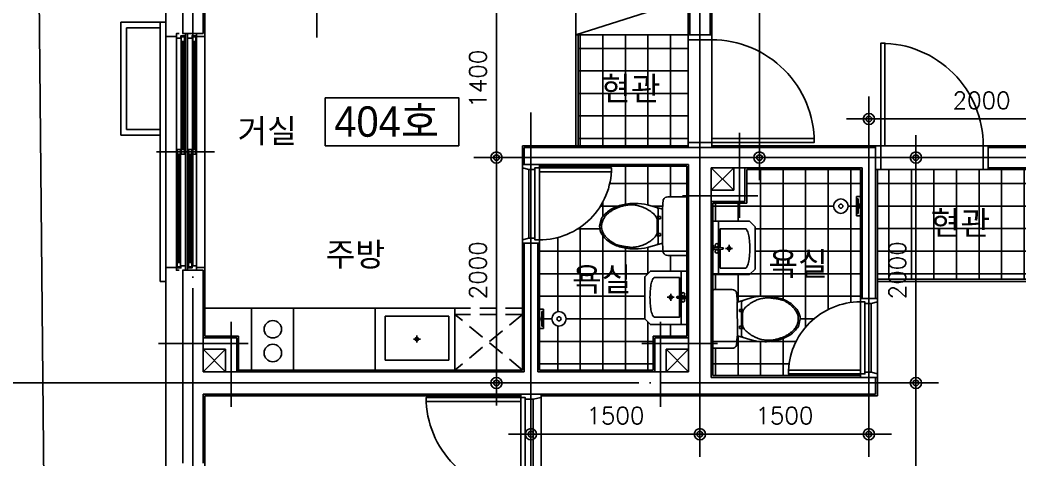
# Model space of a CAD drawing. Header units: millimetres. Extents: x 5537433 to 5830173, y -900794 to -778623.
# Drawn here: x 5626405 to 5635273, y -820629 to -816733 of the extents above; entities that cross this region are included whole.
import ezdxf

# ---------------------------------------------------------------- set-up
doc = ezdxf.new("R2010")
doc.units = ezdxf.units.MM
doc.header["$LTSCALE"] = 100
doc.linetypes.add('CEN', pattern=[62, 60, -1, 0, -1])
doc.linetypes.add('HID', pattern=[2.3, 1.5, -0.8])
doc.layers.get('0').update_dxf_attribs({"linetype": 'CONTINUOUS'})
doc.layers.get('DEFPOINTS').update_dxf_attribs({"linetype": 'CONTINUOUS'})
for name, color, linetype in [('181', 181, 'CONTINUOUS'), ('60', 60, 'CONTINUOUS'), ('9', 9, 'CONTINUOUS'), ('CEN', 1, 'CEN'), ('COL', 2, 'CONTINUOUS'), ('DIM', 7, 'CONTINUOUS'), ('ETC', 6, 'CONTINUOUS'), ('FIN', 9, 'CONTINUOUS'), ('FUR', 181, 'CONTINUOUS'), ('HAT', 8, 'CONTINUOUS'), ('WID', 4, 'CONTINUOUS')]:
    doc.layers.add(name, color=color, linetype=linetype)
doc.styles.add('2', font='')
doc.styles.add('GHS', font='ROMANS.shx', dxfattribs={"bigfont": 'GHS.shx'})
doc.styles.get('2').set_extended_font_data('HYtbrB')
doc.dimstyles.get("Standard").update_dxf_attribs({"dimtxt": 0.18, "dimasz": 0.18, "dimexe": 0.18, "dimexo": 0.0625, "dimgap": 0.09, "dimtad": 0, "dimtih": 1, "dimtoh": 1, "dimdec": 4, "dimzin": 0, "dimdsep": 46, "dimtxsty": 'STANDARD', "dimcen": 0.09, "dimadec": 0, "dimazin": 0, "dimtfac": 1, "dimtdec": 4, "dimtofl": 0, "dimtmove": 0, "dimatfit": 3, "dimfxl": 1, "dimtolj": 1, "dimtzin": 0, "dimarcsym": 0})

# ---------------------------------------------------------------- blocks, each defined once
blk = doc.blocks.new('to-la-001-D-P')
at = {"color": 0}
for p, q in [((475, -50), (0, -50)), ((57.7, -288.2), (57.7, -65.8)), ((57.7, -65.8), (225.3, -65.8)), ((201.7, -144.1), (263.7, -144.1)), ((232.1, -175.3), (232.1, -113.2))]:
    blk.add_line(p, q, dxfattribs=at)
blk.add_lwpolyline([(425, -375), (475, -325), (475, 0), (0, 0), (0, -325), (50, -375)], close=True, dxfattribs=at)
for points in [[(240.5, -65.8), (407.7, -65.8), (407.7, -288.2, -0.272815), (401, -299.5, -0.070145), (356.4, -316.6, -0.03268), (304.8, -324.9, -0.023671), (232.7, -328.3, -0.023671), (160.6, -324.9, -0.03268), (108.9, -316.6, -0.070145), (64.3, -299.5, -0.272815), (57.7, -288.2, -0.272815)], [(224, -17.1), (226.7, -86.7, 1), (239, -86.7), (241.7, -17.1)]]:
    blk.add_lwpolyline(points, format="xyb", dxfattribs=at)
for centre, radius in [((206, -34.2), 15.3), ((259.7, -34.2), 15.3), ((232.7, -144.2), 15)]:
    blk.add_circle(centre, radius, dxfattribs=at)
for centre, start, end in [((233.2, -16.8), 90, 181.90915), ((232.6, -16.8), 358.09085, 90)]:
    blk.add_arc(centre, 9.19, start, end, dxfattribs=at)
blk = doc.blocks.new('to-cl-007-D-P')
at = {"color": 0}
for p, q in [((-150.2, -217.4), (155.2, -216.9)), ((-150, -255), (150, -255)), ((-85, -235), (-65, -235)), ((-85, -265), (-85, -235)), ((-65, -265), (-85, -265)), ((-65, -235), (-65, -265)), ((65, -265), (65, -235)), ((65, -235), (85, -235)), ((85, -265), (65, -265)), ((85, -235), (85, -265))]:
    blk.add_line(p, q, dxfattribs=at)
blk.add_lwpolyline([(150.2, -217.4), (189.2, -349.6, -0.05768), (202.1, -461, -0.065122), (185.7, -586.5, -0.077906), (142.9, -683.5, -0.107177), (72.1, -754.4, -0.144137), (0, -775.6), (-67.5, -759, -0.107177), (-142.9, -683.5, -0.077906), (-185.7, -586.5, -0.065122), (-202.1, -461, -0.057645), (-189.2, -349.7), (-150.2, -217.4), (-155.2, -216.9), (-235, -210, -0.286796), (-260, -170), (-260, -10, -0.414214), (-250, 0), (250, 0, -0.414214), (260, -10), (260, -170, -0.286796), (235, -210), (150.2, -217.4)], format="xyb", dxfattribs=at)
blk.add_lwpolyline([(86.9, -276.3), (93.7, -281.6), (100.8, -288), (108, -295.2), (115.2, -303.2), (122.3, -311.9), (129.3, -321.1), (136, -330.7), (142.4, -340.5), (148.4, -350.4), (153.9, -360.4), (159, -370.5), (163.7, -380.6), (168, -390.7), (171.8, -400.9), (175.1, -411), (178, -421.1), (180.5, -431.1), (182.5, -440.9), (184.2, -450.4), (185.6, -459.3), (186.6, -467.6), (187.4, -475.1), (187.9, -481.6), (188.3, -487), (188.5, -491.2), (188.5, -494.5), (188.5, -497.2), (188.3, -499.5), (187.9, -501.8), (187.5, -504.4), (186.9, -507.7), (186.3, -511.9), (185.5, -517.3), (184.6, -523.8), (183.7, -531.1), (182.6, -539.1), (181.4, -547.5), (180.1, -556.2), (178.8, -564.9), (177.3, -573.5), (175.7, -581.7), (174, -589.5), (172.4, -596.8), (170.7, -603.5), (169.1, -609.6), (167.6, -615.1), (166.3, -619.8), (165.2, -623.7), (164.3, -626.8), (163.5, -629.2), (162.8, -631.2), (162.1, -632.9), (161.2, -634.5), (160.2, -636.4), (158.8, -638.6), (157.1, -641.4), (154.9, -644.9), (152.2, -649.2), (149.1, -654), (145.5, -659.4), (141.5, -665.3), (137.1, -671.5), (132.3, -678.1), (127.1, -684.8), (121.6, -691.7), (115.6, -698.6), (109.3, -705.5), (102.7, -712.3), (95.7, -718.9), (88.3, -725.2), (80.6, -731.2), (72.6, -736.7), (64.2, -741.7), (55.5, -746.1), (46.6, -749.9), (37.4, -753.1), (28, -755.6), (18.3, -757.3), (8.5, -758.2), (-1.4, -758.3), (-11.5, -757.5), (-21.5, -755.9), (-31.6, -753.6), (-41.4, -750.6), (-51.1, -747), (-60.4, -742.8), (-69.2, -738.1), (-77.6, -733), (-85.3, -727.6), (-92.5, -721.9), (-99.2, -715.9), (-105.4, -709.7), (-111.2, -703.3), (-116.7, -696.8), (-121.8, -690.3), (-126.7, -683.8), (-131.4, -677.2), (-135.8, -670.7), (-140, -664.2), (-144, -657.7), (-147.9, -651.1), (-151.5, -644.5), (-154.9, -637.8), (-158.1, -631), (-161.1, -624.1), (-163.9, -617), (-166.6, -609.9), (-169.1, -602.6), (-171.5, -595.1), (-173.8, -587.4), (-176, -579.5), (-178.2, -571.5), (-180.3, -563.2), (-182.3, -554.6), (-184.2, -545.9), (-185.9, -537), (-187.3, -528), (-188.5, -518.8), (-189.4, -509.4), (-189.8, -499.9), (-189.9, -490.4), (-189.6, -480.7), (-188.8, -470.9), (-187.6, -461.1), (-186, -451.2), (-184.1, -441.2), (-181.7, -431.1), (-178.9, -421.1), (-175.8, -410.9), (-172.3, -400.8), (-168.3, -390.6), (-164, -380.5), (-159.3, -370.4), (-154.1, -360.3), (-148.6, -350.4), (-142.6, -340.4), (-136.2, -330.7), (-129.5, -321.1), (-122.5, -311.9), (-115.4, -303.2), (-108.2, -295.2), (-101, -288), (-93.9, -281.6), (-87, -276.3), (-80.3, -272.1), (-73.8, -269), (-67.3, -266.8), (-60.9, -265.3), (-54.3, -264.4), (-47.6, -263.9), (-40.5, -263.7), (-33.1, -263.7), (-25.2, -263.7), (-16.9, -263.7), (-8.4, -263.7), (0.2, -263.7), (8.8, -263.7), (17.3, -263.7), (25.5, -263.7), (33.4, -263.7), (40.8, -263.7), (47.8, -263.9), (54.5, -264.4), (61, -265.3), (67.4, -266.8), (73.8, -269), (80.2, -272.1)], close=True, dxfattribs=at)
blk.add_lwpolyline([(155.2, -216.9), (150.2, -217.4)], dxfattribs=at)
for centre, start, end in [((-148.2, -266.8), 98.70374, 171.29626), ((148.2, -266.8), 8.70374, 81.29626)]:
    blk.add_arc(centre, 11.9, start, end, dxfattribs=at)
blk = doc.blocks.new('Z_DOT')
at = {"layer": 'DIM', "color": 7}
for p, q in [((0, -2), (0, 2)), ((-2, 0), (2, 0))]:
    blk.add_line(p, q, dxfattribs=at)
for radius in [0.5, 0.25]:
    blk.add_circle((0, 0), radius, dxfattribs=at)
blk = doc.blocks.new('*D281')
at = {"layer": 'DEFPOINTS', "color": 0, "linetype": 'Continuous', "transparency": 16777216}
for p in [(5633940.7, -817611.6), (5635940.7, -817611.6), (5635940.7, -817611.6)]:
    blk.add_point(p, dxfattribs=at)
at = {"layer": 'DIM', "color": 0, "linetype": 'Continuous', "lineweight": -2, "transparency": 16777216}
blk.add_line((5634040.7, -817611.6), (5635840.7, -817611.6), dxfattribs=at)
at = {"layer": 'DIM', "color": 0, "linetype": 'Continuous', "lineweight": -2, "transparency": 16777216, "xscale": 100, "yscale": 100, "zscale": 100, "rotation": 180}
blk.add_blockref('Z_DOT', (5633940.7, -817611.6), dxfattribs=at)
at = {"layer": 'DIM', "color": 0, "linetype": 'Continuous', "lineweight": -2, "transparency": 16777216, "xscale": 100, "yscale": 100, "zscale": 100}
blk.add_blockref('Z_DOT', (5635940.7, -817611.6), dxfattribs=at)
at = {"layer": 'DIM', "color": 60, "linetype": 'Continuous', "transparency": 16777216, "insert": (5634940.7, -817446.6), "char_height": 150, "attachment_point": 5, "style": 'GHS'}
blk.add_mtext('\\A1;2000', dxfattribs=at)
blk = doc.blocks.new('*D283')
at = {"layer": 'DEFPOINTS', "color": 0, "linetype": 'Continuous', "transparency": 16777216}
for p in [(5634357.9, -819954.1), (5634357.9, -819954.1), (5634357.9, -822054.1)]:
    blk.add_point(p, dxfattribs=at)
at = {"layer": 'DIM', "color": 0, "linetype": 'Continuous', "lineweight": -2, "transparency": 16777216}
blk.add_line((5634357.9, -821954.1), (5634357.9, -820054.1), dxfattribs=at)
at = {"layer": 'DIM', "color": 0, "linetype": 'Continuous', "lineweight": -2, "transparency": 16777216, "xscale": 100, "yscale": 100, "zscale": 100}
for p, rotation in [((5634357.9, -819954.1), 90), ((5634357.9, -822054.1), 270)]:
    blk.add_blockref('Z_DOT', p, dxfattribs=dict(at, rotation=rotation))
at = {"layer": 'DIM', "color": 60, "linetype": 'Continuous', "transparency": 16777216, "insert": (5634192.9, -821004.1), "char_height": 150, "attachment_point": 5, "rotation": 90, "style": 'GHS'}
blk.add_mtext('\\A1;2100', dxfattribs=at)
blk = doc.blocks.new('*D284')
at = {"layer": 'DEFPOINTS', "color": 0, "linetype": 'Continuous', "transparency": 16777216}
for p in [(5634357.9, -817954.1), (5634357.9, -817954.1), (5634357.9, -819954.1)]:
    blk.add_point(p, dxfattribs=at)
at = {"layer": 'DIM', "color": 0, "linetype": 'Continuous', "lineweight": -2, "transparency": 16777216}
blk.add_line((5634357.9, -819854.1), (5634357.9, -818054.1), dxfattribs=at)
at = {"layer": 'DIM', "color": 0, "linetype": 'Continuous', "lineweight": -2, "transparency": 16777216, "xscale": 100, "yscale": 100, "zscale": 100}
for p, rotation in [((5634357.9, -817954.1), 90), ((5634357.9, -819954.1), 270)]:
    blk.add_blockref('Z_DOT', p, dxfattribs=dict(at, rotation=rotation))
at = {"layer": 'DIM', "color": 60, "linetype": 'Continuous', "transparency": 16777216, "insert": (5634192.9, -818954.1), "char_height": 150, "attachment_point": 5, "rotation": 90, "style": 'GHS'}
blk.add_mtext('\\A1;2000', dxfattribs=at)
blk = doc.blocks.new('*D286')
at = {"layer": 'DEFPOINTS', "color": 0, "linetype": 'Continuous', "transparency": 16777216}
for p in [(5630940.7, -820408.8), (5632440.7, -820408.8), (5632440.7, -820408.8)]:
    blk.add_point(p, dxfattribs=at)
at = {"layer": 'DIM', "color": 0, "linetype": 'Continuous', "lineweight": -2, "transparency": 16777216}
blk.add_line((5631040.7, -820408.8), (5632340.7, -820408.8), dxfattribs=at)
at = {"layer": 'DIM', "color": 0, "linetype": 'Continuous', "lineweight": -2, "transparency": 16777216, "xscale": 100, "yscale": 100, "zscale": 100, "rotation": 180}
blk.add_blockref('Z_DOT', (5630940.7, -820408.8), dxfattribs=at)
at = {"layer": 'DIM', "color": 0, "linetype": 'Continuous', "lineweight": -2, "transparency": 16777216, "xscale": 100, "yscale": 100, "zscale": 100}
blk.add_blockref('Z_DOT', (5632440.7, -820408.8), dxfattribs=at)
at = {"layer": 'DIM', "color": 60, "linetype": 'Continuous', "transparency": 16777216, "insert": (5631690.7, -820243.8), "char_height": 150, "attachment_point": 5, "style": 'GHS'}
blk.add_mtext('\\A1;1500', dxfattribs=at)
blk = doc.blocks.new('*D287')
at = {"layer": 'DEFPOINTS', "color": 0, "linetype": 'Continuous', "transparency": 16777216}
for p in [(5632440.7, -820408.8), (5633940.7, -820408.8), (5633940.7, -820408.8)]:
    blk.add_point(p, dxfattribs=at)
at = {"layer": 'DIM', "color": 0, "linetype": 'Continuous', "lineweight": -2, "transparency": 16777216}
blk.add_line((5632540.7, -820408.8), (5633840.7, -820408.8), dxfattribs=at)
at = {"layer": 'DIM', "color": 0, "linetype": 'Continuous', "lineweight": -2, "transparency": 16777216, "xscale": 100, "yscale": 100, "zscale": 100, "rotation": 180}
blk.add_blockref('Z_DOT', (5632440.7, -820408.8), dxfattribs=at)
at = {"layer": 'DIM', "color": 0, "linetype": 'Continuous', "lineweight": -2, "transparency": 16777216, "xscale": 100, "yscale": 100, "zscale": 100}
blk.add_blockref('Z_DOT', (5633940.7, -820408.8), dxfattribs=at)
at = {"layer": 'DIM', "color": 60, "linetype": 'Continuous', "transparency": 16777216, "insert": (5633190.7, -820243.8), "char_height": 150, "attachment_point": 5, "style": 'GHS'}
blk.add_mtext('\\A1;1500', dxfattribs=at)
blk = doc.blocks.new('*D288')
at = {"layer": 'DEFPOINTS', "color": 0, "linetype": 'Continuous', "transparency": 16777216}
for p in [(5630634.8, -817954.1), (5630634.8, -817954.1), (5630634.8, -819954.1)]:
    blk.add_point(p, dxfattribs=at)
at = {"layer": 'DIM', "color": 0, "linetype": 'Continuous', "lineweight": -2, "transparency": 16777216}
blk.add_line((5630634.8, -819854.1), (5630634.8, -818054.1), dxfattribs=at)
at = {"layer": 'DIM', "color": 0, "linetype": 'Continuous', "lineweight": -2, "transparency": 16777216, "xscale": 100, "yscale": 100, "zscale": 100}
for p, rotation in [((5630634.8, -817954.1), 90), ((5630634.8, -819954.1), 270)]:
    blk.add_blockref('Z_DOT', p, dxfattribs=dict(at, rotation=rotation))
at = {"layer": 'DIM', "color": 60, "linetype": 'Continuous', "transparency": 16777216, "insert": (5630469.8, -818954.1), "char_height": 150, "attachment_point": 5, "rotation": 90, "style": 'GHS'}
blk.add_mtext('\\A1;2000', dxfattribs=at)
blk = doc.blocks.new('*D289')
at = {"layer": 'DEFPOINTS', "color": 0, "linetype": 'Continuous', "transparency": 16777216}
for p in [(5630634.8, -816554.1), (5630634.8, -816554.1), (5630634.8, -817954.1)]:
    blk.add_point(p, dxfattribs=at)
at = {"layer": 'DIM', "color": 0, "linetype": 'Continuous', "lineweight": -2, "transparency": 16777216}
blk.add_line((5630634.8, -817854.1), (5630634.8, -816654.1), dxfattribs=at)
at = {"layer": 'DIM', "color": 0, "linetype": 'Continuous', "lineweight": -2, "transparency": 16777216, "xscale": 100, "yscale": 100, "zscale": 100}
for p, rotation in [((5630634.8, -816554.1), 90), ((5630634.8, -817954.1), 270)]:
    blk.add_blockref('Z_DOT', p, dxfattribs=dict(at, rotation=rotation))
at = {"layer": 'DIM', "color": 60, "linetype": 'Continuous', "transparency": 16777216, "insert": (5630469.8, -817254.1), "char_height": 150, "attachment_point": 5, "rotation": 90, "style": 'GHS'}
blk.add_mtext('\\A1;1400', dxfattribs=at)
blk = doc.blocks.new('*D290')
at = {"layer": 'DEFPOINTS', "color": 0, "linetype": 'Continuous', "transparency": 16777216}
for p in [(5632969.2, -813554.1), (5632969.2, -813554.1), (5632969.2, -817954.1)]:
    blk.add_point(p, dxfattribs=at)
at = {"layer": 'DIM', "color": 0, "linetype": 'Continuous', "lineweight": -2, "transparency": 16777216}
blk.add_line((5632969.2, -817854.1), (5632969.2, -813654.1), dxfattribs=at)
at = {"layer": 'DIM', "color": 0, "linetype": 'Continuous', "lineweight": -2, "transparency": 16777216, "xscale": 100, "yscale": 100, "zscale": 100}
for p, rotation in [((5632969.2, -813554.1), 90), ((5632969.2, -817954.1), 270)]:
    blk.add_blockref('Z_DOT', p, dxfattribs=dict(at, rotation=rotation))
at = {"layer": 'DIM', "color": 60, "linetype": 'Continuous', "transparency": 16777216, "insert": (5632804.2, -815754.1), "char_height": 150, "attachment_point": 5, "rotation": 90, "style": 'GHS'}
blk.add_mtext('\\A1;4400', dxfattribs=at)

msp = doc.modelspace()

# ---------------------------------------------------------------- hatches: boundary and pattern name
at = {"layer": 'HAT'}
h = msp.add_hatch(dxfattribs=at)
h.set_pattern_fill('U,N', color=256, scale=200, style=0, double=1, pattern_type=0)
h.set_pattern_definition([(0, (-29021.02, -4384.8), (0, 200), []), (90, (-29021.02, -4384.8), (-200, 1e-14), [])])
h.paths.add_polyline_path([(5631360.7, -816864.1), (5632335.7, -816864.1), (5632335.7, -817849.1), (5631360.7, -817849.1)])
h = msp.add_hatch(dxfattribs=at)
h.set_pattern_fill('U,N', color=256, scale=200, style=0, double=1, pattern_type=0)
h.set_pattern_definition([(0, (-69881.65, -4384.8), (0, 200), []), (90, (-69881.65, -4384.8), (-200, 1e-14), [])])
h.paths.add_polyline_path([(5634015.7, -818059.1), (5635505.7, -818059.1), (5635505.7, -819034.1), (5634015.7, -819034.1)])

# ---------------------------------------------------------------- linework, layer by layer
msp.add_line((5626653.4, -824454.1), (5626539.9, -812833.4))
msp.add_lwpolyline([(5629114.3, -817423.7), (5630299.3, -817423.7), (5630299.3, -817848.5), (5629114.3, -817848.5)], close=True)
at = {"layer": '181'}
for p, q in [((5631340.7, -817859.1), (5631340.7, -816544.1)), ((5632335.7, -816544.1), (5631340.7, -816864.1)), ((5632335.7, -816864.1), (5631340.7, -816864.1)), ((5631360.7, -817859.1), (5631360.7, -816864.1)), ((5633830.2, -818384.8), (5633830.2, -818299.5)), ((5633830.2, -818299.5), (5633865.7, -818299.5)), ((5633830.2, -818320.8), (5633844.3, -818320.8)), ((5633844.3, -818320.8), (5633844.3, -818448.8)), ((5633865.7, -818299.5), (5633865.7, -818470.1)), ((5633755.6, -818384.8), (5633830.2, -818384.8)), ((5633830.2, -818384.8), (5633830.2, -818470.1)), ((5633844.3, -818448.8), (5633830.2, -818448.8)), ((5633830.2, -818470.1), (5633865.7, -818470.1)), ((5632555.7, -818670), (5632555.7, -818840.6)), ((5634015.7, -819034.1), (5635505.7, -819034.1)), ((5632325.7, -819113.4), (5632325.7, -819284)), ((5634015.7, -819054.1), (5635825.7, -819054.1)), ((5628345.7, -819289.1), (5628045.7, -819289.1)), ((5628832.1, -819289.1), (5628832.1, -819839.1)), ((5629557.5, -819289.1), (5629557.5, -819839.1)), ((5631051.1, -819299.5), (5631015.7, -819299.5)), ((5631015.7, -819470.1), (5631015.7, -819299.5)), ((5631051.1, -819384.8), (5631051.1, -819299.5)), ((5631037, -819448.8), (5631037, -819320.8)), ((5631037, -819320.8), (5631051.1, -819320.8)), ((5631125.7, -819384.8), (5631051.1, -819384.8)), ((5631051.1, -819384.8), (5631051.1, -819470.1)), ((5631051.1, -819470.1), (5631015.7, -819470.1)), ((5631051.1, -819448.8), (5631037, -819448.8))]:
    msp.add_line(p, q, dxfattribs=at)
at = {"layer": '181', "color": 181}
for p, q in [((5628045.7, -819539.1), (5628045.7, -819289.1)), ((5628365.7, -819289.1), (5628345.7, -819289.1)), ((5630264.7, -819289.1), (5628350.7, -819289.1)), ((5628965.7, -819289.1), (5628365.7, -819289.1)), ((5628459.2, -819839.1), (5628459.2, -819289.1)), ((5629557.5, -819839.1), (5629557.5, -819289.1)), ((5629557.5, -819289.1), (5629557.5, -819839.1)), ((5630264.7, -819839.1), (5630264.7, -819289.1)), ((5629648.1, -819752.3), (5629648.1, -819362.3)), ((5630211.3, -819362.3), (5629648.1, -819362.3)), ((5630211.3, -819752.3), (5630211.3, -819362.3)), ((5629959, -819564.6), (5629896.9, -819564.6)), ((5629927.8, -819595), (5629927.8, -819533)), ((5628334.9, -819839.1), (5630264.7, -819839.1)), ((5629648.1, -819752.3), (5630211.3, -819752.3))]:
    msp.add_line(p, q, dxfattribs=at)
at = {"layer": '181', "color": 181, "linetype": 'HID'}
for p, q in [((5630264.7, -819289.1), (5630264.7, -819839.1)), ((5630865.7, -819289.1), (5630264.7, -819289.1)), ((5630865.7, -819839.1), (5630865.7, -819289.1)), ((5630865.7, -819839.1), (5630264.7, -819345.3)), ((5630865.7, -819345.3), (5630264.7, -819345.3)), ((5630866.7, -819345.3), (5630265.7, -819839.1)), ((5630264.7, -819839.1), (5630865.7, -819839.1))]:
    msp.add_line(p, q, dxfattribs=at)
at = {"layer": '181'}
for centre, radius in [((5633691.7, -818384.8), 63.9), ((5633691.7, -818384.8), 18.2), ((5631189.6, -819384.8), 63.9), ((5631189.6, -819384.8), 18.2), ((5628649.7, -819477.2), 77.3), ((5628649.7, -819688.2), 77.3)]:
    msp.add_circle(centre, radius, dxfattribs=at)
at = {"layer": '181', "color": 181}
msp.add_circle((5629928, -819564), 15, dxfattribs=at)
at = {"layer": '181'}
for centre, start, end in [((5633919.2, -818383.7), 152.73618, 207.26382), ((5632502.1, -818754.3), 332.73618, 27.26382), ((5632379.2, -819197.7), 152.73618, 207.26382), ((5630962.1, -819385.8), 332.73618, 27.26382)]:
    msp.add_arc(centre, 60.2, start, end, dxfattribs=at)
at = {"layer": '9'}
for p, q in [((5632540.7, -818044.1), (5632740.7, -818244.1)), ((5632540.7, -818244.1), (5632740.7, -818044.1)), ((5628030.7, -819854.1), (5628230.7, -819654.1)), ((5628030.7, -819654.1), (5628230.7, -819854.1)), ((5632340.7, -819854.1), (5632140.7, -819654.1)), ((5632340.7, -819654.1), (5632140.7, -819854.1))]:
    msp.add_line(p, q, dxfattribs=at)
at = {"layer": 'CEN'}
for p, q in [((5627940.7, -825114.1), (5627940.7, -809327.4)), ((5629040.7, -816887.2), (5629040.7, -809327.4)), ((5632440.7, -820254.8), (5632440.7, -809327.4)), ((5633940.7, -820252.9), (5633940.7, -817512.9)), ((5630940.7, -820257.5), (5630940.7, -817554.5)), ((5632790.7, -817733.2), (5632790.7, -818487.2)), ((5630564.6, -817954.1), (5636259.3, -817954.1)), ((5632285.6, -818294.1), (5632955.2, -818294.1)), ((5628280.7, -820165), (5628280.7, -819411)), ((5632090.7, -820165), (5632090.7, -819411)), ((5627635.5, -819604.1), (5628430.2, -819604.1)), ((5632596.6, -819604.1), (5631926.1, -819604.1)), ((5630940.7, -825114.1), (5630940.7, -819676.1)), ((5625899.8, -819954.1), (5634245.7, -819954.1))]:
    msp.add_line(p, q, dxfattribs=at)
at = {"layer": 'COL'}
for p, q in [((5632350.7, -813644.1), (5632350.7, -816864.1)), ((5632530.7, -813644.1), (5632530.7, -816864.1)), ((5627850.7, -816853.6), (5627850.7, -816254.1)), ((5628030.7, -816853.6), (5628030.7, -816629.1)), ((5628030.7, -816853.6), (5627850.7, -816853.6)), ((5632530.7, -816864.1), (5632350.7, -816864.1)), ((5630880.7, -817864.1), (5632350.7, -817864.1)), ((5630880.7, -817864.1), (5630880.7, -818014.1)), ((5632350.7, -817864.1), (5632350.7, -817864.1)), ((5632530.7, -817864.1), (5632350.7, -817864.1)), ((5632530.7, -817864.1), (5632530.7, -817864.1)), ((5634000.7, -817864.1), (5632530.7, -817864.1)), ((5634000.7, -818044.1), (5634000.7, -817864.1)), ((5636040.7, -817864.1), (5635000.7, -817864.1)), ((5635000.7, -818044.1), (5635000.7, -817864.1)), ((5631000.7, -818014.1), (5630880.7, -818014.1)), ((5631000.7, -818014.1), (5632340.7, -818014.1)), ((5631000.7, -818014.1), (5631000.7, -818014.1)), ((5632340.7, -819854.1), (5632340.7, -818014.1)), ((5632540.7, -819904.1), (5632540.7, -818044.1)), ((5632540.7, -818044.1), (5633880.7, -818044.1)), ((5632740.7, -818044.1), (5632740.7, -818244.1)), ((5632840.7, -818044.1), (5632840.7, -818344.1)), ((5633880.7, -818044.1), (5633880.7, -819204.1)), ((5634000.7, -818044.1), (5634000.7, -818044.1)), ((5634000.7, -818044.1), (5634000.7, -819204.1)), ((5635000.7, -818044.1), (5635840.7, -818044.1)), ((5632540.7, -818244.1), (5632740.7, -818244.1)), ((5632540.7, -818344.1), (5632840.7, -818344.1)), ((5630880.7, -818714.1), (5630880.7, -819854.1)), ((5631000.7, -818714.1), (5630880.7, -818714.1)), ((5631000.7, -818714.1), (5631000.7, -819854.1)), ((5627850.7, -820666.6), (5627850.7, -818953.6)), ((5628030.7, -818953.6), (5627865.7, -818953.6)), ((5628030.7, -819854.1), (5628030.7, -818953.6)), ((5633880.7, -819204.1), (5634000.7, -819204.1)), ((5628030.7, -819554.1), (5628330.7, -819554.1)), ((5628330.7, -819854.1), (5628330.7, -819554.1)), ((5632340.7, -819554.1), (5632040.7, -819554.1)), ((5632040.7, -819854.1), (5632040.7, -819554.1)), ((5628030.7, -819654.1), (5628230.7, -819654.1)), ((5628230.7, -819854.1), (5628230.7, -819654.1)), ((5632140.7, -819854.1), (5632140.7, -819654.1)), ((5632340.7, -819654.1), (5632140.7, -819654.1)), ((5630880.7, -819854.1), (5628030.7, -819854.1)), ((5632340.7, -819854.1), (5631000.7, -819854.1)), ((5632540.7, -819904.1), (5633880.7, -819904.1)), ((5633880.7, -819904.1), (5633880.7, -819904.1)), ((5633880.7, -819904.1), (5634000.7, -819904.1)), ((5634000.7, -819904.1), (5634000.7, -820054.1)), ((5628030.7, -820054.1), (5630865.7, -820054.1)), ((5628030.7, -820054.1), (5628030.7, -820666.6)), ((5630865.7, -820054.1), (5630865.7, -820054.1)), ((5630865.7, -820054.1), (5631015.7, -820054.1)), ((5631015.7, -820054.1), (5634000.7, -820054.1)), ((5631015.7, -820054.1), (5631015.7, -820054.1))]:
    msp.add_line(p, q, dxfattribs=at)
at = {"layer": 'ETC'}
for p, q in [((5627300.7, -817753.6), (5627300.7, -816753.6)), ((5627650.7, -816753.6), (5627300.7, -816753.6)), ((5627350.7, -817703.6), (5627350.7, -816803.6)), ((5627650.7, -816803.6), (5627350.7, -816803.6)), ((5627700.7, -816753.6), (5627650.7, -816753.6)), ((5627650.7, -819053.6), (5627650.7, -816753.6)), ((5627650.7, -817703.6), (5627350.7, -817703.6)), ((5627650.7, -817753.6), (5627300.7, -817753.6)), ((5627700.7, -819053.6), (5627650.7, -819053.6))]:
    msp.add_line(p, q, dxfattribs=at)
at = {"layer": 'FIN'}
for p, q in [((5632335.7, -813659.1), (5632335.7, -816864.1)), ((5632545.7, -813659.1), (5632545.7, -816864.1)), ((5627700.7, -816878.6), (5627700.7, -816229.1)), ((5628045.7, -816878.6), (5628045.7, -816644.1)), ((5627700.7, -816878.6), (5627793.2, -816878.6)), ((5628045.7, -816878.6), (5627973.2, -816878.6)), ((5630865.7, -817849.1), (5632335.7, -817849.1)), ((5630865.7, -817849.1), (5630865.7, -818014.1)), ((5632335.7, -817849.1), (5632335.7, -817864.1)), ((5632545.7, -817864.1), (5632545.7, -817849.1)), ((5634000.7, -817849.1), (5632545.7, -817849.1)), ((5636055.7, -817849.1), (5635000.7, -817849.1)), ((5631015.7, -818029.1), (5631015.7, -818014.1)), ((5631015.7, -818029.1), (5632325.7, -818029.1)), ((5632325.7, -819539.1), (5632325.7, -818029.1)), ((5632855.7, -818059.1), (5633865.7, -818059.1)), ((5632855.7, -818059.1), (5632855.7, -818359.1)), ((5633865.7, -818059.1), (5633865.7, -819204.1)), ((5634015.7, -818059.1), (5634000.7, -818059.1)), ((5634015.7, -818059.1), (5634015.7, -819204.1)), ((5635000.7, -818059.1), (5635825.7, -818059.1)), ((5632555.7, -819889.1), (5632555.7, -818359.1)), ((5632555.7, -818359.1), (5632855.7, -818359.1)), ((5630865.7, -818714.1), (5630865.7, -819839.1)), ((5631015.7, -818714.1), (5631015.7, -819839.1)), ((5627700.7, -818928.6), (5627793.2, -818928.6)), ((5627700.7, -820691.6), (5627700.7, -818928.6)), ((5628045.7, -818928.6), (5627973.2, -818928.6)), ((5628045.7, -819539.1), (5628045.7, -818928.6)), ((5628045.7, -819539.1), (5628345.7, -819539.1)), ((5628345.7, -819839.1), (5628345.7, -819539.1)), ((5632325.7, -819539.1), (5632025.7, -819539.1)), ((5632025.7, -819839.1), (5632025.7, -819539.1)), ((5628330.7, -819839.1), (5630865.7, -819839.1)), ((5631015.7, -819839.1), (5632025.7, -819839.1)), ((5632555.7, -819889.1), (5633865.7, -819889.1)), ((5633865.7, -819904.1), (5633865.7, -819889.1)), ((5634015.7, -819904.1), (5634015.7, -820069.1)), ((5628045.7, -820069.1), (5630850.7, -820069.1)), ((5628045.7, -820069.1), (5628045.7, -820691.6)), ((5630850.7, -820069.1), (5630850.7, -820054.1)), ((5631030.7, -820069.1), (5631030.7, -820054.1)), ((5631030.7, -820069.1), (5634015.7, -820069.1))]:
    msp.add_line(p, q, dxfattribs=at)
at = {"layer": 'HAT'}
for p, q in [((5631179, -818044.1), (5631179, -818029.1)), ((5631379, -818044.1), (5631379, -818029.1)), ((5631579, -818044.1), (5631579, -818029.1)), ((5631779, -818368), (5631779, -818029.1)), ((5631979, -818374.2), (5631979, -818029.1)), ((5632179, -818302.5), (5632179, -818029.1)), ((5632979, -819185.1), (5632979, -818059.1)), ((5633179, -819212.1), (5633179, -818059.1)), ((5633379, -819458.5), (5633379, -818059.1)), ((5633579, -819301.9), (5633579, -818059.1)), ((5633779, -819240), (5633779, -818059.1)), ((5631640, -818184.8), (5632325.7, -818184.8)), ((5632855.7, -818184.8), (5633865.7, -818184.8)), ((5631557.4, -818384.8), (5631713.3, -818384.8)), ((5631579, -818477.6), (5631579, -818347.8)), ((5632015.1, -818384.8), (5632110.7, -818384.8)), ((5632555.7, -818384.8), (5633627.8, -818384.8)), ((5632579, -818517.8), (5632579, -818359.1)), ((5632779, -818517.8), (5632779, -818359.1)), ((5631358.1, -818584.8), (5631551.9, -818584.8)), ((5631379, -819839.1), (5631379, -818571)), ((5632930.7, -818584.8), (5633865.7, -818584.8)), ((5631179, -819321.8), (5631179, -818662.9)), ((5631579, -819839.1), (5631579, -818645.9)), ((5631779, -819839.1), (5631779, -818757.1)), ((5631979, -818982.9), (5631979, -818750.9)), ((5631015.7, -818784.8), (5632325.7, -818784.8)), ((5632179, -818961.2), (5632179, -818822.5)), ((5632930.7, -818784.8), (5633865.7, -818784.8)), ((5631015.7, -818984.8), (5631977.1, -818984.8)), ((5632555.7, -818984.8), (5633865.7, -818984.8)), ((5632579, -819125.7), (5632579, -818992.8)), ((5632779, -819233.7), (5632779, -818992.8)), ((5631015.7, -819184.8), (5631950.7, -819184.8)), ((5632768.6, -819184.8), (5632982.8, -819184.8)), ((5633050.6, -819184.8), (5633865.7, -819184.8)), ((5631253.5, -819384.8), (5631950.7, -819384.8)), ((5633331.3, -819384.8), (5633453.1, -819384.8)), ((5631179, -819839.1), (5631179, -819447.8)), ((5631979, -819839.1), (5631979, -819414.5)), ((5632179, -819539.1), (5632179, -819436.2)), ((5632779, -819889.1), (5632779, -819537.7)), ((5633179, -819889.1), (5633179, -819559.4)), ((5631015.7, -819584.8), (5632025.7, -819584.8)), ((5632555.7, -819584.8), (5632962.1, -819584.8)), ((5632579, -819889.1), (5632579, -819645.7)), ((5632979, -819889.1), (5632979, -819586.4)), ((5633071.3, -819584.8), (5633294.8, -819584.8)), ((5631015.7, -819784.8), (5632025.7, -819784.8)), ((5632555.7, -819784.8), (5633231.9, -819784.8)), ((5633379, -819889.1), (5633379, -819874.1)), ((5633579, -819889.1), (5633579, -819874.1)), ((5633779, -819889.1), (5633779, -819874.1))]:
    msp.add_line(p, q, dxfattribs=at)
at = {"layer": 'WID'}
for p, q in [((5627700.7, -816878.6), (5627700.7, -818928.6)), ((5627793.2, -818933.6), (5627793.2, -816893.6)), ((5627836.2, -817883.6), (5627836.2, -816883.6)), ((5627873.2, -816873.6), (5627873.2, -818913.6)), ((5627893.2, -818933.6), (5627893.2, -816893.6)), ((5627936.2, -817883.6), (5627936.2, -816883.6)), ((5627973.2, -816873.6), (5627973.2, -818913.6)), ((5628045.7, -816878.6), (5628045.7, -818928.6)), ((5632335.7, -817819.1), (5632335.7, -816909.1)), ((5632545.7, -817819.1), (5632545.7, -816909.1)), ((5627847.2, -817883.6), (5627847.2, -816923.6)), ((5627855.2, -817883.6), (5627855.2, -816923.6)), ((5627866.2, -817883.6), (5627866.2, -816923.6)), ((5627947.2, -817883.6), (5627947.2, -816923.6)), ((5627955.2, -817883.6), (5627955.2, -816923.6)), ((5627966.2, -817883.6), (5627966.2, -816923.6)), ((5627800.2, -818883.6), (5627800.2, -817883.6)), ((5627900.2, -818883.6), (5627900.2, -817883.6)), ((5634045.7, -817849.1), (5634955.7, -817849.1)), ((5628130.7, -817903.6), (5627615.7, -817903.6)), ((5627811.2, -818883.6), (5627811.2, -817923.6)), ((5627819.2, -818883.6), (5627819.2, -817923.6)), ((5627830.2, -818883.6), (5627830.2, -817923.6)), ((5627911.2, -818883.6), (5627911.2, -817923.6)), ((5627919.2, -818883.6), (5627919.2, -817923.6)), ((5627930.2, -818883.6), (5627930.2, -817923.6)), ((5630865.7, -818044.1), (5630865.7, -818684.1)), ((5630920.7, -818059.1), (5630920.7, -818669.1)), ((5630975.7, -818059.1), (5630975.7, -818669.1)), ((5631015.7, -818044.1), (5631015.7, -818684.1)), ((5634045.7, -818059.1), (5634955.7, -818059.1)), ((5633865.7, -819874.1), (5633865.7, -819234.1)), ((5633905.7, -819859.1), (5633905.7, -819249.1)), ((5633960.7, -819859.1), (5633960.7, -819249.1)), ((5634015.7, -819874.1), (5634015.7, -819234.1)), ((5630850.7, -820084.1), (5630850.7, -820924.1)), ((5630890.7, -820099.1), (5630890.7, -820909.1)), ((5630960.7, -820099.1), (5630960.7, -820909.1)), ((5631030.7, -820084.1), (5631030.7, -820924.1))]:
    msp.add_line(p, q, dxfattribs=at)
for points in [[(5627818.2, -816853.6), (5627793.2, -816853.6), (5627793.2, -816893.6), (5627833.2, -816893.6), (5627833.2, -816873.6), (5627873.2, -816873.6), (5627873.2, -816853.6), (5627848.2, -816853.6)], [(5627918.2, -816853.6), (5627893.2, -816853.6), (5627893.2, -816893.6), (5627933.2, -816893.6), (5627933.2, -816873.6), (5627973.2, -816873.6), (5627973.2, -816853.6), (5627948.2, -816853.6)], [(5634045.7, -817849.1), (5634080.7, -817849.1), (5634080.7, -816939.1), (5634045.7, -816939.1)], [(5632545.7, -817819.1), (5632545.7, -817784.1), (5633455.7, -817784.1), (5633455.7, -817819.1)], [(5631015.7, -818044.1), (5631015.7, -818079.1), (5631655.7, -818079.1), (5631655.7, -818044.1)], [(5627818.2, -818953.6), (5627793.2, -818953.6), (5627793.2, -818933.6), (5627833.2, -818933.6), (5627833.2, -818913.6), (5627873.2, -818913.6), (5627873.2, -818953.6), (5627848.2, -818953.6)], [(5627918.2, -818953.6), (5627893.2, -818953.6), (5627893.2, -818933.6), (5627933.2, -818933.6), (5627933.2, -818913.6), (5627973.2, -818913.6), (5627973.2, -818953.6), (5627948.2, -818953.6)], [(5633865.7, -819874.1), (5633865.7, -819839.1), (5633225.7, -819839.1), (5633225.7, -819874.1)], [(5630850.7, -820084.1), (5630850.7, -820119.1), (5630010.7, -820119.1), (5630010.7, -820084.1)]]:
    msp.add_lwpolyline(points, dxfattribs=at)
for points in [[(5627866.2, -816923.6), (5627866.2, -816883.6), (5627836.2, -816883.6), (5627836.2, -816923.6)], [(5627966.2, -816923.6), (5627966.2, -816883.6), (5627936.2, -816883.6), (5627936.2, -816923.6)], [(5632545.7, -816864.1), (5632545.7, -816909.1), (5632335.7, -816909.1), (5632335.7, -816864.1)], [(5627830.2, -817923.6), (5627830.2, -817883.6), (5627800.2, -817883.6), (5627800.2, -817923.6)], [(5627866.2, -817923.6), (5627866.2, -817883.6), (5627836.2, -817883.6), (5627836.2, -817923.6)], [(5627930.2, -817923.6), (5627930.2, -817883.6), (5627900.2, -817883.6), (5627900.2, -817923.6)], [(5627966.2, -817923.6), (5627966.2, -817883.6), (5627936.2, -817883.6), (5627936.2, -817923.6)], [(5632545.7, -817864.1), (5632545.7, -817819.1), (5632335.7, -817819.1), (5632335.7, -817864.1)], [(5634000.7, -818059.1), (5634045.7, -818059.1), (5634045.7, -817849.1), (5634000.7, -817849.1)], [(5635000.7, -818059.1), (5634955.7, -818059.1), (5634955.7, -817849.1), (5635000.7, -817849.1)], [(5631015.7, -818014.1), (5631015.7, -818044.1), (5630975.7, -818044.1), (5630975.7, -818059.1), (5630920.7, -818059.1), (5630865.7, -818044.1), (5630865.7, -818014.1)], [(5631015.7, -818714.1), (5631015.7, -818684.1), (5630975.7, -818684.1), (5630975.7, -818669.1), (5630920.7, -818669.1), (5630865.7, -818684.1), (5630865.7, -818714.1)], [(5627830.2, -818923.6), (5627830.2, -818883.6), (5627800.2, -818883.6), (5627800.2, -818923.6)], [(5627930.2, -818923.6), (5627930.2, -818883.6), (5627900.2, -818883.6), (5627900.2, -818923.6)], [(5633865.7, -819204.1), (5633865.7, -819234.1), (5633905.7, -819234.1), (5633905.7, -819249.1), (5633960.7, -819249.1), (5634015.7, -819234.1), (5634015.7, -819204.1)], [(5633865.7, -819904.1), (5633865.7, -819874.1), (5633905.7, -819874.1), (5633905.7, -819859.1), (5633960.7, -819859.1), (5634015.7, -819874.1), (5634015.7, -819904.1)], [(5630850.7, -820054.1), (5630850.7, -820084.1), (5630890.7, -820084.1), (5630890.7, -820099.1), (5630960.7, -820099.1), (5631030.7, -820084.1), (5631030.7, -820054.1)]]:
    msp.add_lwpolyline(points, close=True, dxfattribs=at)
for points in [[(5632545.7, -817819.1), (5633455.7, -817819.1, 0.414214), (5632545.7, -816909.1, 0.414214)], [(5634045.7, -817849.1), (5634045.7, -816939.1, -0.414214), (5634955.7, -817849.1, -0.414214)], [(5631015.7, -818044.1), (5631655.7, -818044.1, -0.414214), (5631015.7, -818684.1, -0.414214)], [(5633865.7, -819874.1), (5633225.7, -819874.1, -0.414214), (5633865.7, -819234.1, -0.414214)], [(5630850.7, -820084.1), (5630010.7, -820084.1, 0.414214), (5630850.7, -820924.1, 0.414214)]]:
    msp.add_lwpolyline(points, format="xyb", dxfattribs=at)

# ---------------------------------------------------------------- block references
at = {"layer": 'FUR'}
for name, p, rotation in [('to-cl-007-D-P', (5632325.7, -818562.5), 270), ('to-la-001-D-P', (5632555.7, -818992.8), 90), ('to-la-001-D-P', (5632325.7, -818961.2), 270), ('to-cl-007-D-P', (5632555.7, -819385.7), 90)]:
    msp.add_blockref(name, p, dxfattribs=dict(at, rotation=rotation))

# ---------------------------------------------------------------- texts
at = {"layer": '60', "style": '2'}
for s, height, p in [('현관', 210, (5631563.7, -817447.2)), ('404호', 270, (5629196, -817769.5)), ('거실', 210, (5628336.2, -817822.3)), ('현관', 210, (5634488.8, -818639.4)), ('주방', 210, (5629118.2, -818917.8)), ('욕실', 210, (5633048.1, -819001)), ('욕실', 210, (5631305, -819139))]:
    msp.add_text(s, height=height, dxfattribs=at).set_placement(p)

# ---------------------------------------------------------------- dimensions: what is measured, and where the dimension line sits
at = {"layer": 'DIM', "linetype": 'Continuous'}
for p1, p2, picture, middle in [((5632969.2, -817954.1), (5632969.2, -813554.1), '*D290', (5632804.2, -815754.1)), ((5630634.8, -817954.1), (5630634.8, -816554.1), '*D289', (5630469.8, -817254.1)), ((5633940.7, -817611.6), (5635940.7, -817611.6), '*D281', (5634940.7, -817446.6)), ((5630634.8, -819954.1), (5630634.8, -817954.1), '*D288', (5630469.8, -818954.1)), ((5634357.9, -819954.1), (5634357.9, -817954.1), '*D284', (5634192.9, -818954.1)), ((5634357.9, -822054.1), (5634357.9, -819954.1), '*D283', (5634192.9, -821004.1)), ((5630940.7, -820408.8), (5632440.7, -820408.8), '*D286', (5631690.7, -820243.8)), ((5632440.7, -820408.8), (5633940.7, -820408.8), '*D287', (5633190.7, -820243.8))]:
    dim = msp.add_aligned_dim(p1=p1, p2=p2, distance=0, dimstyle='STANDARD', override={"dimscale": 100, "dimtxt": 1.5, "dimasz": 1, "dimexe": 0, "dimexo": 3, "dimgap": 0.9, "dimtad": 1, "dimtih": 0, "dimtoh": 0, "dimdec": 0, "dimzin": 8, "dimtxsty": 'GHS', "dimblk1": 'Z_DOT', "dimblk2": 'Z_DOT', "dimsah": 1, "dimcen": 2.5, "dimse1": 1, "dimse2": 1, "dimclrt": 60, "dimtix": 1, "dimtofl": 1, "dimtmove": 2}, dxfattribs=at)
    dim.commit()
    dim.dimension.update_dxf_attribs({"geometry": picture, "text_midpoint": middle})

doc.saveas('drawing.dxf')
